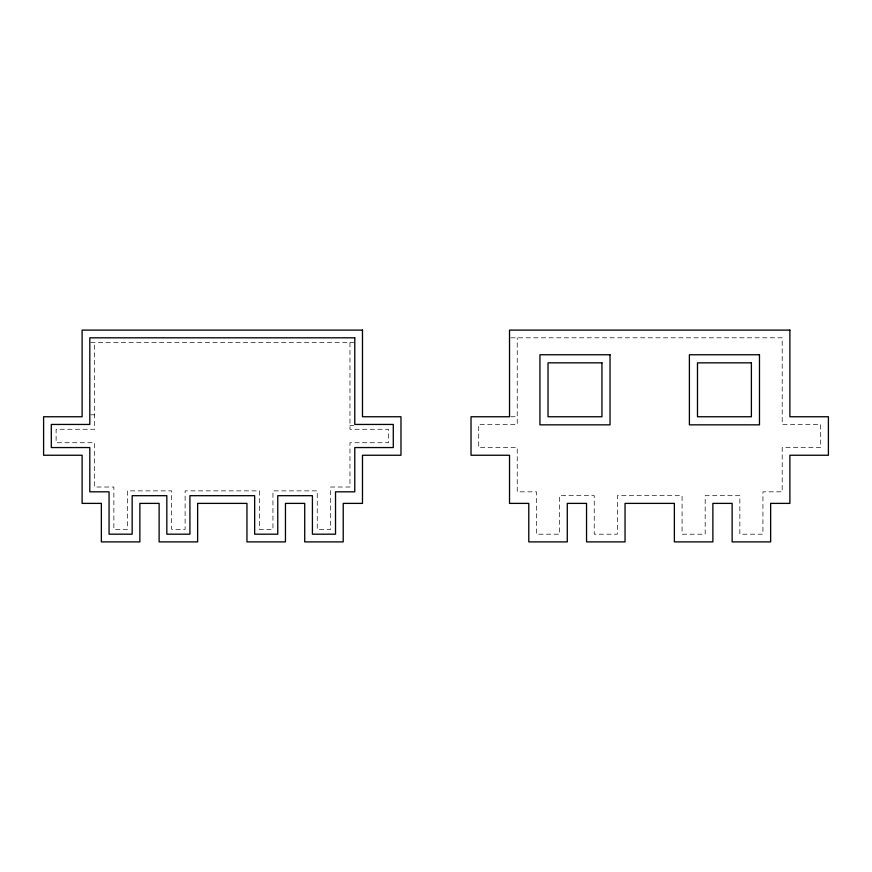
<?xml version="1.0" encoding="UTF-8"?>
<svg xmlns="http://www.w3.org/2000/svg" width="872" height="872" viewBox="0 0 872 872"><rect width="100%" height="100%" fill="white"/><g stroke="black" fill="none" stroke-linecap="round" stroke-linejoin="round"><path stroke-width="0.65" stroke-dasharray="4.36 3.27" d="M510.807 337.813L782.195 337.813L782.195 424.446L820.694 424.446L820.694 447.554L782.195 447.554L782.195 491.83L762.935 491.83L762.935 534.187L739.838 534.187L739.838 495.688L705.176 495.688L705.176 534.187L682.078 534.187L682.078 495.688L617.343 495.688L617.343 534.187L594.235 534.187L594.235 495.688L559.584 495.688L559.584 534.187L536.476 534.187L536.476 491.83L517.227 491.83L517.227 447.554L478.717 447.554L478.717 424.446L517.227 424.446L517.227 337.813M90.775 342.62L353.814 342.62M90.775 414.821L94.623 414.821M510.807 416.751L517.227 416.751M349.966 425.416L353.814 425.416M349.966 342.62L349.966 429.264L388.465 429.264L388.465 442.736L349.966 442.736L349.966 487.023L330.706 487.023L330.706 529.38L317.234 529.38L317.234 490.871L272.947 490.871L272.947 529.38L259.475 529.38L259.475 490.871L185.115 490.871L185.115 529.38L171.631 529.38L171.631 490.871L127.356 490.871L127.356 529.38L113.872 529.38L113.872 487.023L94.623 487.023L94.623 442.736L56.113 442.736L56.113 429.264L94.623 429.264L94.623 342.62"/><path stroke-width="1.31" d="M362.48 330.107L82.11 330.107L82.11 416.751L43.6 416.751L43.6 455.249L82.11 455.249L82.11 503.384L101.359 503.384L101.359 541.894L139.869 541.894L139.869 503.384L159.118 503.384L159.118 541.894L197.628 541.894L197.628 503.384L246.961 503.384L246.961 541.894L285.46 541.894L285.46 503.384L304.72 503.384L304.72 541.894L343.219 541.894L343.219 503.384L362.48 503.384L362.48 455.249L400.978 455.249L400.978 416.751L362.48 416.751L362.48 330.107M789.89 330.107L509.521 330.107L509.521 416.751L471.022 416.751L471.022 455.249L509.521 455.249L509.521 503.384L528.781 503.384L528.781 541.894L567.28 541.894L567.28 503.384L586.54 503.384L586.54 541.894L625.039 541.894L625.039 503.384L674.372 503.384L674.372 541.894L712.882 541.894L712.882 503.384L732.131 503.384L732.131 541.894L770.641 541.894L770.641 503.384L789.89 503.384L789.89 455.249L828.4 455.249L828.4 416.751L789.89 416.751L789.89 330.107M354.773 337.813L89.805 337.813L89.805 424.446L51.306 424.446L51.306 447.554L89.805 447.554L89.805 491.83L109.065 491.83L109.065 534.187L132.163 534.187L132.163 495.688L166.825 495.688L166.825 534.187L189.922 534.187L189.922 495.688L254.657 495.688L254.657 534.187L277.765 534.187L277.765 495.688L312.416 495.688L312.416 534.187L335.524 534.187L335.524 491.83L354.773 491.83L354.773 447.554L393.283 447.554L393.283 424.446L354.773 424.446L354.773 337.813M610.029 354.751L539.942 354.751L539.942 424.838L610.029 424.838L610.029 354.751M759.479 354.751L689.392 354.751L689.392 424.838L759.479 424.838L759.479 354.751M601.942 362.839L548.03 362.839L548.03 416.751L601.942 416.751L601.942 362.839M751.392 362.839L697.48 362.839L697.48 416.751L751.392 416.751L751.392 362.839"/></g></svg>
